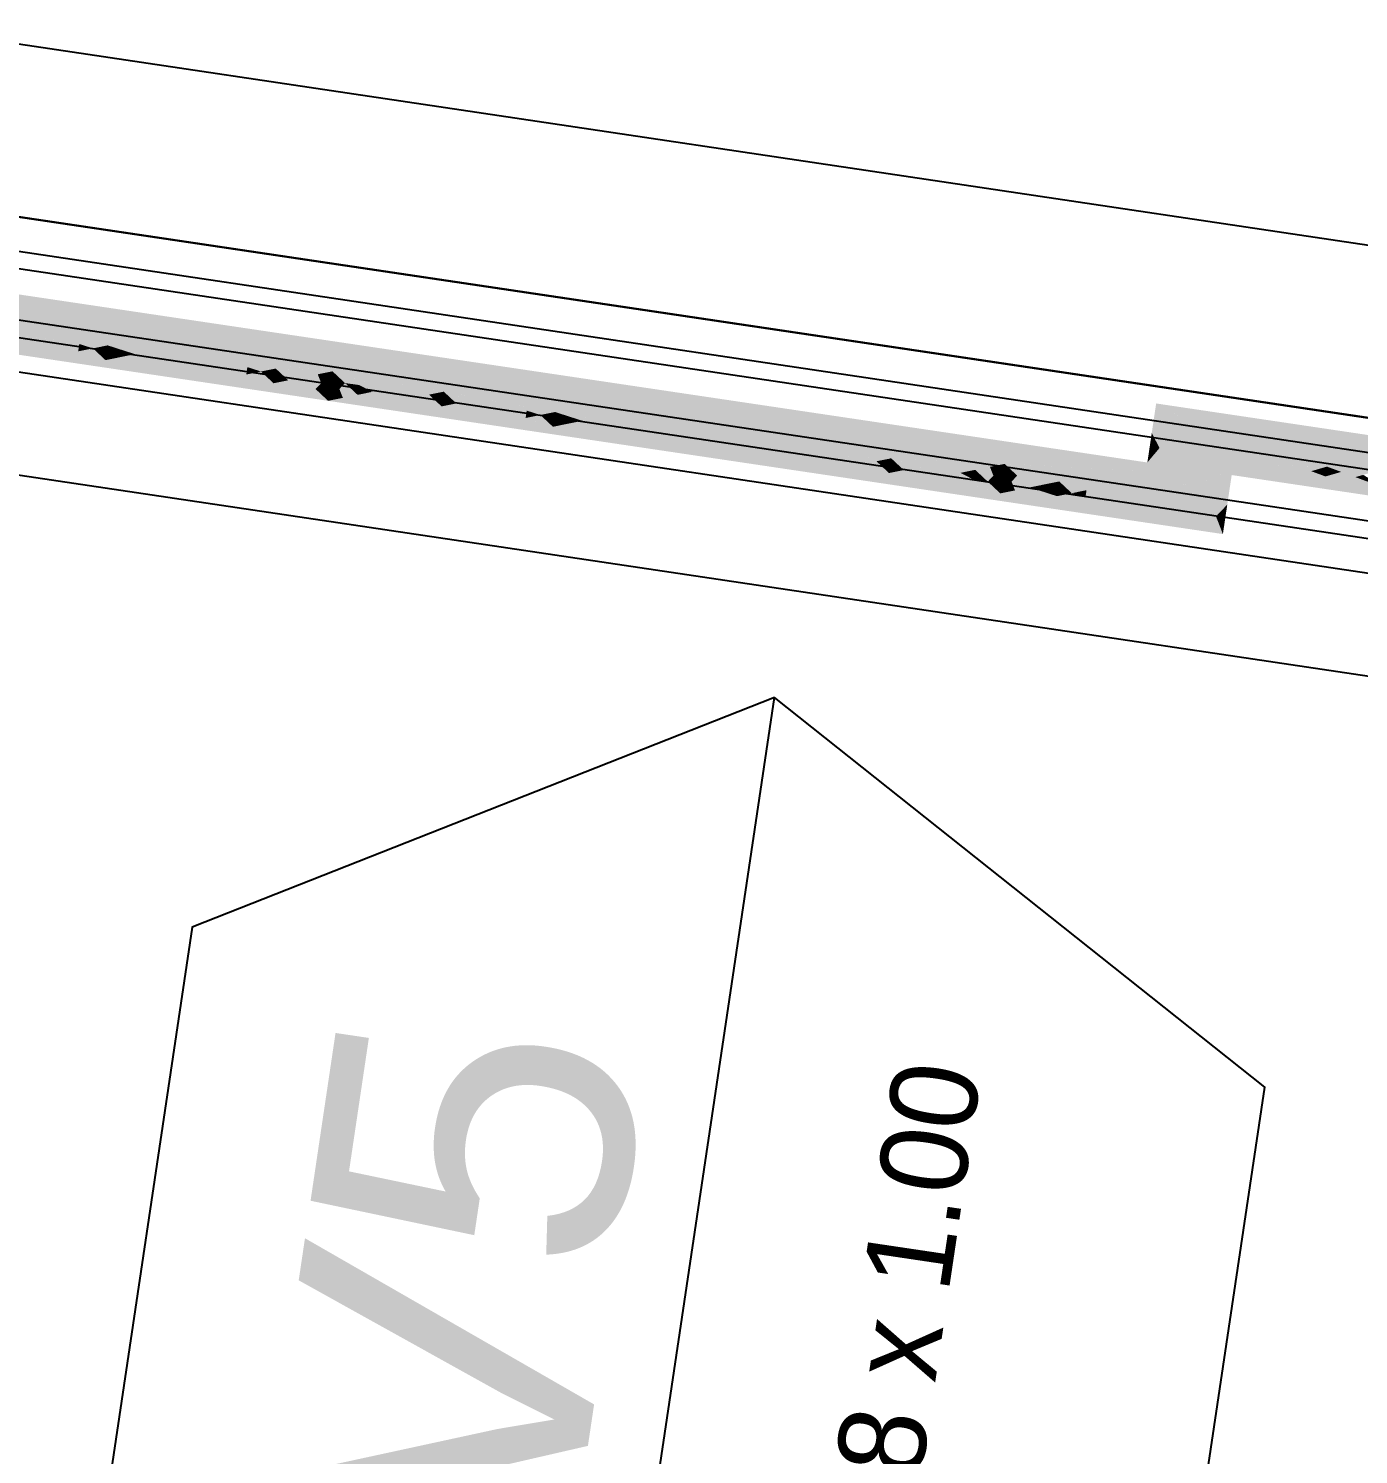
# Model space of a CAD drawing. Header units: millimetres. Extents: x 338 to 506, y 179 to 335.
# Drawn here: x 423.543 to 424.323, y 291.371 to 292.208 of the extents above; entities that cross this region are included whole.
import ezdxf
from ezdxf.enums import TextEntityAlignment as Align

# ---------------------------------------------------------------- set-up
doc = ezdxf.new("R2010")
doc.units = ezdxf.units.MM
doc.linetypes.add('CENTER', pattern=[2, 1.25, -0.25, 0.25, -0.25])
doc.linetypes.add('DASHED2', pattern=[0.375, 0.25, -0.125])
for name, color, linetype in [('DOORNOTE', 210, 'Continuous'), ('DOORNOTE___100', 210, 'Continuous'), ('EJES_DE_COLUMNA', 255, 'DASHED2'), ('MUROS', 32, 'Continuous'), ('REJAS', 151, 'Continuous')]:
    doc.layers.add(name, color=color, linetype=linetype)
doc.styles.add('ARIAL', font='txt', dxfattribs={"height": 1})
doc.styles.add('JUAN', font='txt', dxfattribs={"height": 0.135})

# ---------------------------------------------------------------- blocks, each defined once
blk = doc.blocks.new('*U966')
at = {"layer": 'REJAS', "color": 18, "linetype": 'Continuous', "extrusion": (0, 0, -1)}
for points in [[(-113.57362, 78.87864), (-113.56487, 78.61333), (-113.56487, 79.14394)], [(-113.58237, 78.61333), (-113.57362, 78.87864), (-113.59987, 79.14394)], [(-113.58237, 78.61333), (-113.59987, 79.14394), (-113.59987, 78.08272)], [(-113.57143, 78.81231), (-113.57471, 78.77915), (-113.56924, 78.74598)], [(-113.57143, 78.81231), (-113.5758, 78.81231), (-113.57471, 78.77915)], [(-113.57471, 78.77915), (-113.5758, 78.81231), (-113.57799, 78.74598)], [(-113.57471, 78.77915), (-113.57635, 78.76257), (-113.57198, 78.76257)], [(-113.57198, 78.76257), (-113.57498, 78.75428), (-113.56924, 78.74598)], [(-113.57198, 78.76257), (-113.57635, 78.76257), (-113.57498, 78.75428)], [(-113.57498, 78.75428), (-113.57635, 78.76257), (-113.57799, 78.74598)], [(-113.57407, 78.74875), (-113.57211, 78.75013), (-113.57498, 78.75428)], [(-113.57498, 78.75428), (-113.57649, 78.75013), (-113.57407, 78.74875)], [(-113.5758, 78.67966), (-113.56487, 78.61333), (-113.56924, 78.74598)], [(-113.56924, 78.74598), (-113.57211, 78.75013), (-113.57407, 78.74875)], [(-113.57362, 78.74598), (-113.56924, 78.74598), (-113.57407, 78.74875)], [(-113.57252, 78.71282), (-113.56924, 78.74598), (-113.57526, 78.7294)], [(-113.57074, 78.74184), (-113.56924, 78.74598), (-113.57316, 78.74322)], [(-113.56924, 78.74598), (-113.57362, 78.74598), (-113.57316, 78.74322)], [(-113.57225, 78.73769), (-113.57074, 78.74184), (-113.57316, 78.74322)], [(-113.57316, 78.74322), (-113.57512, 78.74184), (-113.57225, 78.73769)], [(-113.57558, 78.7446), (-113.57316, 78.74322), (-113.57362, 78.74598)], [(-113.57558, 78.7446), (-113.57512, 78.74184), (-113.57316, 78.74322)], [(-113.57799, 78.74598), (-113.57362, 78.74598), (-113.57407, 78.74875)], [(-113.57799, 78.74598), (-113.57558, 78.7446), (-113.57362, 78.74598)], [(-113.57649, 78.75013), (-113.57799, 78.74598), (-113.57407, 78.74875)], [(-113.57512, 78.74184), (-113.57799, 78.74598), (-113.57517, 78.73769)], [(-113.57558, 78.7446), (-113.57799, 78.74598), (-113.57512, 78.74184)], [(-113.57799, 78.74598), (-113.57662, 78.73769), (-113.57517, 78.73769)], [(-113.57526, 78.7294), (-113.57799, 78.74598), (-113.5769, 78.71282)], [(-113.5758, 78.67966), (-113.57799, 78.74598), (-113.58237, 78.61333)], [(-113.57225, 78.73769), (-113.57512, 78.74184), (-113.57517, 78.73769)], [(-113.57375, 78.73355), (-113.57225, 78.73769), (-113.57517, 78.73769)], [(-113.57526, 78.7294), (-113.57375, 78.73355), (-113.57517, 78.73769)], [(-113.57517, 78.73769), (-113.57662, 78.73769), (-113.57526, 78.7294)], [(-113.57252, 78.71282), (-113.57526, 78.7294), (-113.5769, 78.71282)], [(-113.5758, 78.67966), (-113.57252, 78.71282), (-113.5769, 78.71282)], [(-113.57744, 78.66308), (-113.57307, 78.66308), (-113.5758, 78.67966)], [(-113.57307, 78.66308), (-113.57608, 78.65479), (-113.57033, 78.64649)], [(-113.57307, 78.66308), (-113.57744, 78.66308), (-113.57608, 78.65479)], [(-113.57608, 78.65479), (-113.57744, 78.66308), (-113.57908, 78.64649)], [(-113.57517, 78.64926), (-113.57321, 78.65064), (-113.57608, 78.65479)], [(-113.57608, 78.65479), (-113.57758, 78.65064), (-113.57517, 78.64926)], [(-113.57635, 78.62991), (-113.56487, 78.61333), (-113.57033, 78.64649)], [(-113.57033, 78.64649), (-113.57321, 78.65064), (-113.57517, 78.64926)], [(-113.57471, 78.64649), (-113.57033, 78.64649), (-113.57517, 78.64926)], [(-113.57033, 78.64649), (-113.57425, 78.64373), (-113.57184, 78.64235)], [(-113.57425, 78.64373), (-113.57033, 78.64649), (-113.57471, 78.64649)], [(-113.57184, 78.64235), (-113.57425, 78.64373), (-113.57334, 78.6382)], [(-113.57334, 78.6382), (-113.57908, 78.64649), (-113.57635, 78.62991)], [(-113.57334, 78.6382), (-113.57425, 78.64373), (-113.57621, 78.64235)], [(-113.57621, 78.64235), (-113.57425, 78.64373), (-113.57908, 78.64649)], [(-113.57908, 78.64649), (-113.57425, 78.64373), (-113.57471, 78.64649)], [(-113.57908, 78.64649), (-113.57471, 78.64649), (-113.57517, 78.64926)], [(-113.57758, 78.65064), (-113.57908, 78.64649), (-113.57517, 78.64926)], [(-113.57635, 78.62991), (-113.57908, 78.64649), (-113.58237, 78.61333)], [(-113.57635, 78.62991), (-113.57453, 78.61886), (-113.57061, 78.62162)], [(-113.57453, 78.61886), (-113.57635, 78.62991), (-113.57936, 78.62162)], [(-113.57061, 78.62162), (-113.57453, 78.61886), (-113.56487, 78.61333)], [(-113.56487, 78.61333), (-113.57453, 78.61886), (-113.57362, 78.61333)], [(-113.57362, 78.61333), (-113.57453, 78.61886), (-113.58237, 78.61333)], [(-113.58237, 78.61333), (-113.57453, 78.61886), (-113.57936, 78.62162)], [(-113.57143, 78.54701), (-113.56487, 78.61333), (-113.5769, 78.58017)], [(-113.57362, 78.61333), (-113.5727, 78.6078), (-113.56487, 78.61333)], [(-113.56487, 78.61333), (-113.5727, 78.6078), (-113.56787, 78.60504)], [(-113.57143, 78.54701), (-113.56924, 78.48068), (-113.56487, 78.61333)], [(-113.57362, 78.34803), (-113.56487, 78.08272), (-113.56487, 78.61333)], [(-113.57754, 78.61057), (-113.5727, 78.6078), (-113.57362, 78.61333)], [(-113.57754, 78.61057), (-113.57662, 78.60504), (-113.5727, 78.6078)], [(-113.58237, 78.61333), (-113.59987, 78.08272), (-113.57362, 78.34803)], [(-113.57754, 78.61057), (-113.57362, 78.61333), (-113.58237, 78.61333)], [(-113.58237, 78.61333), (-113.57662, 78.60504), (-113.57754, 78.61057)], [(-113.58237, 78.61333), (-113.57672, 78.59675), (-113.57662, 78.60504)], [(-113.57963, 78.59675), (-113.57672, 78.59675), (-113.58237, 78.61333)], [(-113.5769, 78.58017), (-113.58237, 78.61333), (-113.58018, 78.54701)], [(-113.5727, 78.6078), (-113.57088, 78.59675), (-113.56787, 78.60504)], [(-113.57088, 78.59675), (-113.5727, 78.6078), (-113.57662, 78.60504)], [(-113.57672, 78.59675), (-113.57088, 78.59675), (-113.57662, 78.60504)], [(-113.57088, 78.59675), (-113.57672, 78.59675), (-113.57389, 78.58846)], [(-113.57389, 78.58846), (-113.57672, 78.59675), (-113.5769, 78.58017)], [(-113.5769, 78.58017), (-113.57672, 78.59675), (-113.57963, 78.59675)], [(-113.57416, 78.56359), (-113.5769, 78.58017), (-113.58018, 78.54701)], [(-113.57416, 78.56359), (-113.57717, 78.5553), (-113.57143, 78.54701)], [(-113.5743, 78.55115), (-113.57626, 78.54977), (-113.57143, 78.54701)], [(-113.57717, 78.5553), (-113.57626, 78.54977), (-113.5743, 78.55115)], [(-113.57626, 78.54977), (-113.57717, 78.5553), (-113.57867, 78.55115)], [(-113.58018, 78.54701), (-113.57626, 78.54977), (-113.57867, 78.55115)], [(-113.57471, 78.51384), (-113.56924, 78.48068), (-113.57143, 78.54701)], [(-113.57143, 78.54701), (-113.57626, 78.54977), (-113.5758, 78.54701)], [(-113.57471, 78.51384), (-113.57143, 78.54701), (-113.57744, 78.53042)], [(-113.5758, 78.54701), (-113.57535, 78.54424), (-113.57143, 78.54701)], [(-113.57143, 78.54701), (-113.57535, 78.54424), (-113.57293, 78.54286)], [(-113.57535, 78.54424), (-113.57444, 78.53871), (-113.57293, 78.54286)], [(-113.57444, 78.53871), (-113.58018, 78.54701), (-113.57744, 78.53042)], [(-113.57444, 78.53871), (-113.57535, 78.54424), (-113.57731, 78.54286)], [(-113.57799, 78.48068), (-113.57471, 78.51384), (-113.58018, 78.54701)], [(-113.57731, 78.54286), (-113.57535, 78.54424), (-113.58018, 78.54701)], [(-113.58018, 78.54701), (-113.57535, 78.54424), (-113.5758, 78.54701)], [(-113.5758, 78.54701), (-113.57626, 78.54977), (-113.58018, 78.54701)], [(-113.57635, 78.49726), (-113.57198, 78.49726), (-113.57471, 78.51384)], [(-113.57198, 78.49726), (-113.57498, 78.48897), (-113.56924, 78.48068)], [(-113.57198, 78.49726), (-113.57635, 78.49726), (-113.57498, 78.48897)], [(-113.57498, 78.48897), (-113.57635, 78.49726), (-113.57799, 78.48068)], [(-113.56924, 78.48068), (-113.57211, 78.48482), (-113.57407, 78.48344)], [(-113.57407, 78.48344), (-113.57211, 78.48482), (-113.57498, 78.48897)], [(-113.57498, 78.48897), (-113.57649, 78.48482), (-113.57407, 78.48344)], [(-113.57649, 78.48482), (-113.57799, 78.48068), (-113.57407, 78.48344)], [(-113.57362, 78.48068), (-113.56924, 78.48068), (-113.57407, 78.48344)], [(-113.57074, 78.47653), (-113.56924, 78.48068), (-113.57316, 78.47792)], [(-113.56924, 78.48068), (-113.57362, 78.48068), (-113.57316, 78.47792)], [(-113.57526, 78.4641), (-113.57252, 78.44752), (-113.56924, 78.48068)], [(-113.5758, 78.41435), (-113.57362, 78.34803), (-113.56924, 78.48068)], [(-113.57225, 78.47239), (-113.57074, 78.47653), (-113.57316, 78.47792)], [(-113.57316, 78.47792), (-113.57512, 78.47653), (-113.57225, 78.47239)], [(-113.57225, 78.47239), (-113.57512, 78.47653), (-113.57517, 78.47239)], [(-113.57558, 78.4793), (-113.57316, 78.47792), (-113.57362, 78.48068)], [(-113.57558, 78.4793), (-113.57512, 78.47653), (-113.57316, 78.47792)], [(-113.57799, 78.48068), (-113.57362, 78.48068), (-113.57407, 78.48344)], [(-113.57799, 78.48068), (-113.57558, 78.4793), (-113.57362, 78.48068)], [(-113.57512, 78.47653), (-113.57799, 78.48068), (-113.57517, 78.47239)], [(-113.57558, 78.4793), (-113.57799, 78.48068), (-113.57512, 78.47653)], [(-113.57799, 78.48068), (-113.57662, 78.47239), (-113.57517, 78.47239)], [(-113.57526, 78.4641), (-113.57799, 78.48068), (-113.5769, 78.44752)], [(-113.57375, 78.46824), (-113.57225, 78.47239), (-113.57517, 78.47239)], [(-113.57526, 78.4641), (-113.57375, 78.46824), (-113.57517, 78.47239)], [(-113.57517, 78.47239), (-113.57662, 78.47239), (-113.57526, 78.4641)], [(-113.57252, 78.44752), (-113.57526, 78.4641), (-113.5769, 78.44752)], [(-113.5769, 78.44752), (-113.5758, 78.41435), (-113.57252, 78.44752)], [(-113.5769, 78.31486), (-113.57143, 78.2817), (-113.57362, 78.34803)], [(-113.5769, 78.31486), (-113.58018, 78.2817), (-113.57416, 78.29828)], [(-113.57717, 78.28999), (-113.57143, 78.2817), (-113.57416, 78.29828)], [(-113.5743, 78.28584), (-113.57626, 78.28446), (-113.57143, 78.2817)], [(-113.57143, 78.2817), (-113.57626, 78.28446), (-113.5758, 78.2817)], [(-113.57717, 78.28999), (-113.57626, 78.28446), (-113.5743, 78.28584)], [(-113.5758, 78.2817), (-113.57626, 78.28446), (-113.58018, 78.2817)], [(-113.57626, 78.28446), (-113.57717, 78.28999), (-113.57867, 78.28584)], [(-113.58018, 78.2817), (-113.57626, 78.28446), (-113.57867, 78.28584)], [(-113.57471, 78.24854), (-113.56924, 78.21537), (-113.57143, 78.2817)], [(-113.5758, 78.2817), (-113.57535, 78.27894), (-113.57143, 78.2817)], [(-113.57143, 78.2817), (-113.57535, 78.27894), (-113.57293, 78.27755)], [(-113.57744, 78.26512), (-113.57471, 78.24854), (-113.57143, 78.2817)], [(-113.57535, 78.27894), (-113.57444, 78.27341), (-113.57293, 78.27755)], [(-113.57744, 78.26512), (-113.57444, 78.27341), (-113.58018, 78.2817)], [(-113.57444, 78.27341), (-113.57535, 78.27894), (-113.57731, 78.27755)], [(-113.58018, 78.2817), (-113.58674, 78.21537), (-113.57471, 78.24854)], [(-113.57731, 78.27755), (-113.57535, 78.27894), (-113.58018, 78.2817)], [(-113.58018, 78.2817), (-113.57535, 78.27894), (-113.5758, 78.2817)], [(-113.57471, 78.24854), (-113.57489, 78.23195), (-113.57198, 78.23195)], [(-113.57772, 78.24025), (-113.57489, 78.23195), (-113.57471, 78.24854)], [(-113.58073, 78.23195), (-113.57489, 78.23195), (-113.57772, 78.24025)], [(-113.57198, 78.23195), (-113.57489, 78.23195), (-113.56924, 78.21537)], [(-113.56924, 78.21537), (-113.57489, 78.23195), (-113.57498, 78.22366)], [(-113.57489, 78.23195), (-113.58073, 78.23195), (-113.57498, 78.22366)], [(-113.58073, 78.23195), (-113.5789, 78.2209), (-113.57498, 78.22366)], [(-113.5789, 78.2209), (-113.58073, 78.23195), (-113.58373, 78.22366)], [(-113.56924, 78.21537), (-113.57498, 78.22366), (-113.57407, 78.21814)], [(-113.57166, 78.21675), (-113.57377, 78.21629), (-113.56924, 78.21537)], [(-113.56924, 78.21537), (-113.57377, 78.21629), (-113.57362, 78.21537)], [(-113.57407, 78.21814), (-113.57377, 78.21629), (-113.57166, 78.21675)], [(-113.57362, 78.21537), (-113.57377, 78.21629), (-113.57799, 78.21537)], [(-113.57377, 78.21629), (-113.57407, 78.21814), (-113.57603, 78.21675)], [(-113.57799, 78.21537), (-113.57377, 78.21629), (-113.57603, 78.21675)], [(-113.57407, 78.21814), (-113.57498, 78.22366), (-113.5789, 78.2209)], [(-113.57407, 78.21814), (-113.5789, 78.2209), (-113.57799, 78.21537)], [(-113.57799, 78.21537), (-113.5789, 78.2209), (-113.58674, 78.21537)], [(-113.58674, 78.21537), (-113.5789, 78.2209), (-113.58373, 78.22366)], [(-113.5758, 78.14905), (-113.56487, 78.08272), (-113.56924, 78.21537)], [(-113.56924, 78.21537), (-113.57346, 78.21445), (-113.5712, 78.21399)], [(-113.57346, 78.21445), (-113.56924, 78.21537), (-113.57362, 78.21537)], [(-113.56924, 78.21537), (-113.57708, 78.20985), (-113.57225, 78.20708)], [(-113.57526, 78.19879), (-113.57252, 78.18221), (-113.56924, 78.21537)], [(-113.5712, 78.21399), (-113.57346, 78.21445), (-113.57316, 78.21261)], [(-113.57708, 78.20985), (-113.57526, 78.19879), (-113.57225, 78.20708)], [(-113.57316, 78.21261), (-113.57346, 78.21445), (-113.57558, 78.21399)], [(-113.57316, 78.21261), (-113.57558, 78.21399), (-113.57608, 78.21261)], [(-113.57608, 78.21261), (-113.57512, 78.21123), (-113.57316, 78.21261)], [(-113.57558, 78.21399), (-113.57346, 78.21445), (-113.57799, 78.21537)], [(-113.57799, 78.21537), (-113.57346, 78.21445), (-113.57362, 78.21537)], [(-113.57708, 78.20985), (-113.57512, 78.21123), (-113.57608, 78.21261)], [(-113.58127, 78.18221), (-113.57526, 78.19879), (-113.58674, 78.21537)], [(-113.57526, 78.19879), (-113.57708, 78.20985), (-113.581, 78.20708)], [(-113.57558, 78.21399), (-113.57799, 78.21537), (-113.57608, 78.21261)], [(-113.58674, 78.21537), (-113.59987, 78.08272), (-113.5758, 78.14905)], [(-113.57799, 78.21537), (-113.57754, 78.21261), (-113.57608, 78.21261)], [(-113.57754, 78.21261), (-113.57708, 78.20985), (-113.57608, 78.21261)], [(-113.581, 78.20708), (-113.57708, 78.20985), (-113.58674, 78.21537)], [(-113.58674, 78.21537), (-113.57708, 78.20985), (-113.57799, 78.21537)], [(-113.57526, 78.19879), (-113.57535, 78.1905), (-113.57389, 78.1905)], [(-113.57676, 78.19465), (-113.57535, 78.1905), (-113.57526, 78.19879)], [(-113.57826, 78.1905), (-113.57535, 78.1905), (-113.57676, 78.19465)], [(-113.57389, 78.1905), (-113.57535, 78.1905), (-113.57252, 78.18221)], [(-113.57252, 78.18221), (-113.57535, 78.1905), (-113.57539, 78.18635)], [(-113.57539, 78.18635), (-113.57735, 78.18497), (-113.57252, 78.18221)], [(-113.57252, 78.18221), (-113.57735, 78.18497), (-113.5769, 78.18221)], [(-113.57535, 78.1905), (-113.57826, 78.1905), (-113.57539, 78.18635)], [(-113.57826, 78.1905), (-113.57735, 78.18497), (-113.57539, 78.18635)], [(-113.57735, 78.18497), (-113.58127, 78.18221), (-113.5769, 78.18221)], [(-113.57977, 78.18635), (-113.57735, 78.18497), (-113.57826, 78.1905)], [(-113.58127, 78.18221), (-113.57735, 78.18497), (-113.57977, 78.18635)], [(-113.57403, 78.17806), (-113.57252, 78.18221), (-113.57644, 78.17945)], [(-113.57252, 78.18221), (-113.5769, 78.18221), (-113.57644, 78.17945)], [(-113.57553, 78.17392), (-113.57416, 78.16563), (-113.57252, 78.18221)], [(-113.57553, 78.17392), (-113.57403, 78.17806), (-113.57644, 78.17945)], [(-113.57854, 78.16563), (-113.57553, 78.17392), (-113.58127, 78.18221)], [(-113.57644, 78.17945), (-113.5784, 78.17806), (-113.57553, 78.17392)], [(-113.5769, 78.18221), (-113.58127, 78.18221), (-113.57644, 78.17945)], [(-113.58127, 78.18221), (-113.5784, 78.17806), (-113.57644, 78.17945)], [(-113.57854, 78.16563), (-113.57416, 78.16563), (-113.57553, 78.17392)], [(-113.5758, 78.14905), (-113.57416, 78.16563), (-113.57854, 78.16563)], [(-113.5758, 78.14905), (-113.57617, 78.11588), (-113.57033, 78.11588)], [(-113.58182, 78.13246), (-113.57617, 78.11588), (-113.5758, 78.14905)], [(-113.58783, 78.11588), (-113.57617, 78.11588), (-113.58182, 78.13246)], [(-113.57033, 78.11588), (-113.57617, 78.11588), (-113.56487, 78.08272)], [(-113.56487, 78.08272), (-113.57617, 78.11588), (-113.57635, 78.0993)], [(-113.57617, 78.11588), (-113.58783, 78.11588), (-113.57635, 78.0993)], [(-113.58783, 78.11588), (-113.58419, 78.09377), (-113.57635, 78.0993)], [(-113.58419, 78.09377), (-113.58783, 78.11588), (-113.59385, 78.0993)], [(-113.56487, 78.08272), (-113.57635, 78.0993), (-113.57453, 78.08825)], [(-113.57453, 78.08825), (-113.57635, 78.0993), (-113.58419, 78.09377)], [(-113.59987, 78.08272), (-113.58419, 78.09377), (-113.59385, 78.0993)], [(-113.57453, 78.08825), (-113.58419, 78.09377), (-113.58237, 78.08272)], [(-113.58237, 78.08272), (-113.58419, 78.09377), (-113.59987, 78.08272)], [(-113.5697, 78.08548), (-113.57392, 78.08456), (-113.56487, 78.08272)], [(-113.56487, 78.08272), (-113.57392, 78.08456), (-113.57362, 78.08272)], [(-113.57453, 78.08825), (-113.57392, 78.08456), (-113.5697, 78.08548)], [(-113.57362, 78.08272), (-113.57392, 78.08456), (-113.58237, 78.08272)], [(-113.57392, 78.08456), (-113.57453, 78.08825), (-113.57845, 78.08548)], [(-113.58237, 78.08272), (-113.57392, 78.08456), (-113.57845, 78.08548)]]:
    blk.add_solid(points, dxfattribs=at)
blk = doc.blocks.new('*U967')
at = {"layer": 'REJAS', "color": 18, "linetype": 'Continuous', "extrusion": (0, 0, -1)}
for points in [[(-113.60862, 78.06303), (-113.6057, 77.99333), (-113.59987, 78.13272)], [(-113.59987, 78.13272), (-113.6057, 77.99333), (-113.59987, 77.99333)], [(-113.59987, 78.13272), (-113.60935, 78.12691), (-113.6108, 78.1153)], [(-113.60461, 78.12982), (-113.59987, 78.13272), (-113.60886, 78.13078)], [(-113.59987, 78.13272), (-113.60862, 78.13272), (-113.60886, 78.13078)], [(-113.60424, 78.09787), (-113.59987, 78.13272), (-113.61007, 78.09787)], [(-113.59987, 78.13272), (-113.6108, 78.1153), (-113.61007, 78.09787)], [(-113.61737, 77.99333), (-113.60862, 78.06303), (-113.63487, 78.13272)], [(-113.60862, 78.13272), (-113.61737, 78.13272), (-113.60886, 78.13078)], [(-113.61737, 78.13272), (-113.61336, 78.12982), (-113.60886, 78.13078)], [(-113.60935, 78.12691), (-113.61737, 78.13272), (-113.61882, 78.1211)], [(-113.61737, 77.99333), (-113.63487, 78.13272), (-113.63487, 77.85394)], [(-113.61737, 78.13272), (-113.63487, 78.13272), (-113.61882, 78.1211)], [(-113.63487, 78.13272), (-113.6283, 78.1153), (-113.61882, 78.1211)], [(-113.60935, 78.12691), (-113.60461, 78.12982), (-113.60886, 78.13078)], [(-113.60886, 78.13078), (-113.61336, 78.12982), (-113.60935, 78.12691)], [(-113.60935, 78.12691), (-113.61882, 78.1211), (-113.6108, 78.1153)], [(-113.62174, 78.09787), (-113.6108, 78.1153), (-113.61882, 78.1211)], [(-113.61882, 78.1211), (-113.6283, 78.1153), (-113.62174, 78.09787)], [(-113.61007, 78.09787), (-113.6108, 78.1153), (-113.62174, 78.09787)], [(-113.60862, 78.06303), (-113.60424, 78.09787), (-113.61007, 78.09787)], [(-113.61518, 78.08045), (-113.60862, 78.06303), (-113.61007, 78.09787)], [(-113.62174, 78.09787), (-113.61518, 78.08045), (-113.61007, 78.09787)], [(-113.6108, 78.0456), (-113.60716, 78.02818), (-113.60862, 78.06303)], [(-113.6108, 78.0456), (-113.61299, 78.02818), (-113.60898, 78.03689)], [(-113.61099, 78.03253), (-113.60716, 78.02818), (-113.60898, 78.03689)], [(-113.61099, 78.03253), (-113.61038, 78.02963), (-113.60907, 78.03036)], [(-113.61038, 78.02963), (-113.61099, 78.03253), (-113.61199, 78.03036)], [(-113.60935, 78.01076), (-113.6057, 77.99333), (-113.60716, 78.02818)], [(-113.60907, 78.03036), (-113.61038, 78.02963), (-113.60716, 78.02818)], [(-113.60716, 78.02818), (-113.61038, 78.02963), (-113.61007, 78.02818)], [(-113.61007, 78.02818), (-113.60977, 78.02673), (-113.60716, 78.02818)], [(-113.60716, 78.02818), (-113.60977, 78.02673), (-113.60816, 78.026)], [(-113.61117, 78.01947), (-113.60935, 78.01076), (-113.60716, 78.02818)], [(-113.60977, 78.02673), (-113.60916, 78.02382), (-113.60816, 78.026)], [(-113.61117, 78.01947), (-113.60916, 78.02382), (-113.61299, 78.02818)], [(-113.60916, 78.02382), (-113.60977, 78.02673), (-113.61108, 78.026)], [(-113.61299, 78.02818), (-113.61737, 77.99333), (-113.60935, 78.01076)], [(-113.61108, 78.026), (-113.60977, 78.02673), (-113.61299, 78.02818)], [(-113.61299, 78.02818), (-113.60977, 78.02673), (-113.61007, 78.02818)], [(-113.61007, 78.02818), (-113.61038, 78.02963), (-113.61299, 78.02818)], [(-113.61299, 78.02818), (-113.61038, 78.02963), (-113.61199, 78.03036)], [(-113.60947, 78.00204), (-113.60752, 78.00204), (-113.60935, 78.01076)], [(-113.60935, 78.01076), (-113.61135, 78.0064), (-113.60947, 78.00204)]]:
    blk.add_solid(points, dxfattribs=at)
blk = doc.blocks.new('WWWDTAG')
at = {"layer": 'DOORNOTE'}
blk.add_line((-3.8317, 0), (3.8317, 0), dxfattribs=at)
blk.add_lwpolyline([(3.8317, 0), (1.9158, 3.3183), (-1.9158, 3.3183), (-3.8317, 0), (-1.9158, -3.3183), (1.9158, -3.3183)], close=True, dxfattribs=at)
at = {"layer": 'DOORNOTE', "style": 'ARIAL'}
for tag, p in [('DOORTYPE', (0, 1.3914)), ('DOORNO.', (0, -1.5899))]:
    blk.add_attdef(tag, text='', height=1.9, dxfattribs=at).set_placement(p, align=Align.MIDDLE)
blk = doc.blocks.new('EJES_ESTRUCTURALES')
at = {"layer": 'EJES_DE_COLUMNA', "color": 9, "linetype": 'CENTER'}
blk.add_line((744.96581, 131.2663), (744.96581, 199.7363), dxfattribs=at)
blk = doc.blocks.new('A$C7152A42C')
at = {"layer": 'MUROS'}
blk.add_lwpolyline([(113.49487, 76.76772), (113.49487, 76.76772), (113.49487, 76.76772), (113.49487, 76.76772), (113.49487, 76.76772), (113.49487, 76.76772), (113.49487, 79.44772), (113.64487, 79.44772), (113.64487, 76.76772), (114.63987, 76.76772), (114.63987, 76.61772), (114.63987, 76.61772), (114.48987, 76.61772), (114.48987, 76.61772), (113.49487, 76.61772)], close=True, dxfattribs=at)
at = {"layer": 'REJAS', "color": 18}
for p, q in [((113.55487, 79.44772), (113.55487, 76.76772)), ((113.64487, 76.76772), (113.64487, 79.44772)), ((113.57487, 79.42272), (113.57487, 76.79272)), ((113.58487, 76.79272), (113.58487, 79.42272)), ((113.61487, 79.42272), (113.61487, 76.79272)), ((113.62487, 79.42272), (113.62487, 76.79272))]:
    blk.add_line(p, q, dxfattribs=at)
at = {"layer": 'DOORNOTE___100', "color": 7}
ref = blk.add_blockref('WWWDTAG', (113.06414, 78.32873), dxfattribs=dict(at, xscale=0.0958358650524881, yscale=0.0958358650524881, zscale=0.0958358650524881))
ref.add_attrib('DOORNO.', '2.68 x 1.00', dxfattribs={"layer": 'DOORNOTE', "height": 0.0510432, "style": 'JUAN'}).set_placement((113.06414, 78.17636), align=Align.CENTER)
ref.add_attrib('DOORTYPE', 'V5', dxfattribs={"layer": 'DOORNOTE', "height": 0.182088, "style": 'ARIAL'}).set_placement((113.06414, 78.46208), align=Align.MIDDLE)
at = {"layer": 'EJES_DE_COLUMNA'}
blk.add_blockref('EJES_ESTRUCTURALES', (-631.22088, -95.28525), dxfattribs=at)
at = {"layer": 'REJAS', "color": 18, "linetype": 'Continuous'}
for name in ['*U966', '*U967']:
    blk.add_blockref(name, (0, 0), dxfattribs=at)

msp = doc.modelspace()

# ---------------------------------------------------------------- block references
at = {"layer": 'MUROS', "color": 32, "rotation": 81.53046525965426}
msp.add_blockref('A$C7152A42C', (484.74824, 168.08442), dxfattribs=at)

doc.saveas('drawing.dxf')
